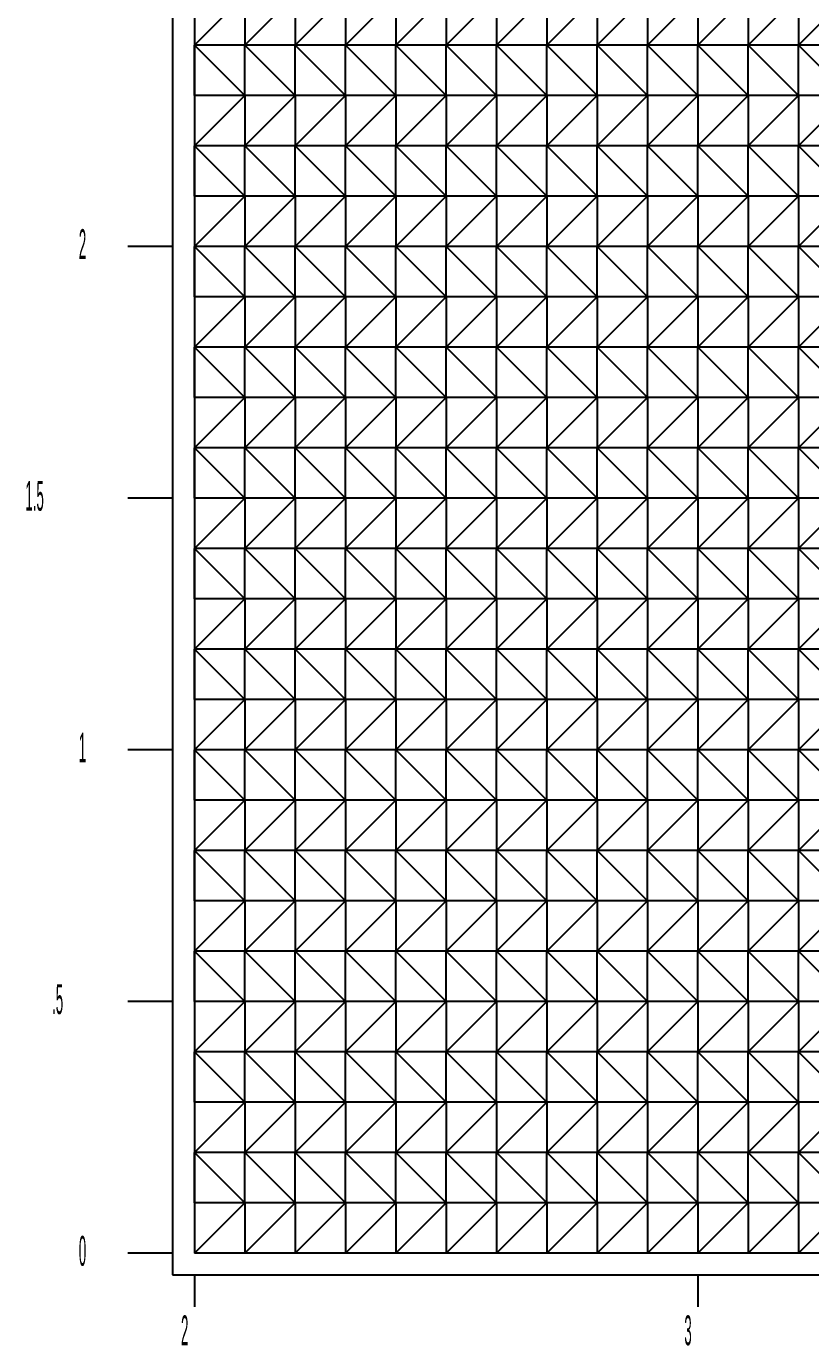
# Model space of a CAD drawing. Extents: x 0.18 to 10.15, y 0.05 to 7.38.
# Drawn here: x 0.191 to 2.245, y 0.212 to 3.667 of the extents above; entities that cross this region are included whole.
import ezdxf

# ---------------------------------------------------------------- set-up
doc = ezdxf.new("R2010")
doc.units = 0
doc.layers.add('1', color=7, linetype='CONTINUOUS')

msp = doc.modelspace()

# ---------------------------------------------------------------- linework, layer by layer
at = {"layer": '1', "color": 5}
for p, q in [((0.573529, 7.102942), (0.573529, 0.397059)), ((0.63083, 3.75), (0.63083, 3.618174)), ((0.63083, 3.618174), (0.63083, 3.486349)), ((0.63083, 3.486349), (0.63083, 3.354523)), ((0.63083, 3.354523), (0.63083, 3.222697)), ((0.63083, 3.222697), (0.63083, 3.090872)), ((0.573529, 3.090872), (0.456618, 3.090872)), ((0.63083, 3.090872), (0.63083, 2.959046)), ((0.63083, 2.959046), (0.63083, 2.82722)), ((0.63083, 2.82722), (0.63083, 2.695395)), ((0.63083, 2.695395), (0.63083, 2.563569)), ((0.63083, 2.563569), (0.63083, 2.431744)), ((0.573529, 2.431744), (0.456618, 2.431744)), ((0.63083, 2.431744), (0.63083, 2.299918)), ((0.63083, 2.299918), (0.63083, 2.168092)), ((0.63083, 2.168092), (0.63083, 2.036267)), ((0.63083, 2.036267), (0.63083, 1.904441)), ((0.63083, 1.904441), (0.63083, 1.772615)), ((0.573529, 1.772615), (0.456618, 1.772615)), ((0.63083, 1.772615), (0.63083, 1.64079)), ((0.63083, 1.64079), (0.63083, 1.508964)), ((0.63083, 1.508964), (0.63083, 1.377139)), ((0.63083, 1.377139), (0.63083, 1.245313)), ((0.63083, 1.245313), (0.63083, 1.113487)), ((0.573529, 1.113487), (0.456618, 1.113487)), ((0.63083, 1.113487), (0.63083, 0.981662)), ((0.63083, 0.981662), (0.63083, 0.849836)), ((0.63083, 0.849836), (0.63083, 0.71801)), ((0.63083, 0.71801), (0.63083, 0.586185)), ((0.63083, 0.586185), (0.63083, 0.454359)), ((0.573529, 0.454359), (0.456618, 0.454359)), ((0.762655, 0.454359), (0.63083, 0.454359)), ((0.894481, 0.454359), (0.762655, 0.454359)), ((1.026307, 0.454359), (0.894481, 0.454359)), ((1.158132, 0.454359), (1.026307, 0.454359)), ((1.289958, 0.454359), (1.158132, 0.454359)), ((1.421783, 0.454359), (1.289958, 0.454359)), ((1.553609, 0.454359), (1.421783, 0.454359)), ((1.685435, 0.454359), (1.553609, 0.454359)), ((1.81726, 0.454359), (1.685435, 0.454359)), ((1.949086, 0.454359), (1.81726, 0.454359)), ((2.080912, 0.454359), (1.949086, 0.454359)), ((2.212737, 0.454359), (2.080912, 0.454359)), ((2.344563, 0.454359), (2.212737, 0.454359)), ((0.573529, 0.397059), (9.926471, 0.397059)), ((0.63083, 0.397059), (0.63083, 0.313235)), ((1.949086, 0.397059), (1.949086, 0.313235))]:
    msp.add_line(p, q, dxfattribs=at)
at = {"layer": '1', "color": 253}
for p, q in [((0.63083, 3.75), (0.63083, 3.618174)), ((0.63083, 3.618174), (0.762655, 3.75)), ((0.762655, 3.75), (0.762655, 3.618174)), ((0.762655, 3.618174), (0.894481, 3.75)), ((0.894481, 3.75), (0.894481, 3.618174)), ((0.894481, 3.618174), (1.026307, 3.75)), ((1.026307, 3.75), (1.026307, 3.618174)), ((1.026307, 3.618174), (1.158132, 3.75)), ((1.158132, 3.75), (1.158132, 3.618174)), ((1.158132, 3.618174), (1.289958, 3.75)), ((1.289958, 3.75), (1.289958, 3.618174)), ((1.289958, 3.618174), (1.421783, 3.75)), ((1.421783, 3.75), (1.421783, 3.618174)), ((1.421783, 3.618174), (1.553609, 3.75)), ((1.553609, 3.75), (1.553609, 3.618174)), ((1.553609, 3.618174), (1.685435, 3.75)), ((1.685435, 3.75), (1.685435, 3.618174)), ((1.685435, 3.618174), (1.81726, 3.75)), ((1.81726, 3.75), (1.81726, 3.618174)), ((1.81726, 3.618174), (1.949086, 3.75)), ((1.949086, 3.75), (1.949086, 3.618174)), ((1.949086, 3.618174), (2.080912, 3.75)), ((2.080912, 3.75), (2.080912, 3.618174)), ((2.080912, 3.618174), (2.212737, 3.75)), ((2.212737, 3.75), (2.212737, 3.618174)), ((2.212737, 3.618174), (2.344563, 3.75)), ((0.63083, 3.486349), (0.63083, 3.618174)), ((0.63083, 3.618174), (0.762655, 3.486349)), ((4.585599, 3.618174), (0.63083, 3.618174)), ((0.762655, 3.486349), (0.762655, 3.618174)), ((0.762655, 3.618174), (0.894481, 3.486349)), ((0.894481, 3.486349), (0.894481, 3.618174)), ((0.894481, 3.618174), (1.026307, 3.486349)), ((1.026307, 3.486349), (1.026307, 3.618174)), ((1.026307, 3.618174), (1.158132, 3.486349)), ((1.158132, 3.486349), (1.158132, 3.618174)), ((1.158132, 3.618174), (1.289958, 3.486349)), ((1.289958, 3.486349), (1.289958, 3.618174)), ((1.289958, 3.618174), (1.421783, 3.486349)), ((1.421783, 3.486349), (1.421783, 3.618174)), ((1.421783, 3.618174), (1.553609, 3.486349)), ((1.553609, 3.486349), (1.553609, 3.618174)), ((1.553609, 3.618174), (1.685435, 3.486349)), ((1.685435, 3.486349), (1.685435, 3.618174)), ((1.685435, 3.618174), (1.81726, 3.486349)), ((1.81726, 3.486349), (1.81726, 3.618174)), ((1.81726, 3.618174), (1.949086, 3.486349)), ((1.949086, 3.486349), (1.949086, 3.618174)), ((1.949086, 3.618174), (2.080912, 3.486349)), ((2.080912, 3.486349), (2.080912, 3.618174)), ((2.080912, 3.618174), (2.212737, 3.486349)), ((2.212737, 3.486349), (2.212737, 3.618174)), ((2.212737, 3.618174), (2.344563, 3.486349)), ((0.63083, 3.486349), (0.63083, 3.354523)), ((0.63083, 3.354523), (0.762655, 3.486349)), ((4.585599, 3.486349), (0.63083, 3.486349)), ((0.762655, 3.486349), (0.762655, 3.354523)), ((0.762655, 3.354523), (0.894481, 3.486349)), ((0.894481, 3.486349), (0.894481, 3.354523)), ((0.894481, 3.354523), (1.026307, 3.486349)), ((1.026307, 3.486349), (1.026307, 3.354523)), ((1.026307, 3.354523), (1.158132, 3.486349)), ((1.158132, 3.486349), (1.158132, 3.354523)), ((1.158132, 3.354523), (1.289958, 3.486349)), ((1.289958, 3.486349), (1.289958, 3.354523)), ((1.289958, 3.354523), (1.421783, 3.486349)), ((1.421783, 3.486349), (1.421783, 3.354523)), ((1.421783, 3.354523), (1.553609, 3.486349)), ((1.553609, 3.486349), (1.553609, 3.354523)), ((1.553609, 3.354523), (1.685435, 3.486349)), ((1.685435, 3.486349), (1.685435, 3.354523)), ((1.685435, 3.354523), (1.81726, 3.486349)), ((1.81726, 3.486349), (1.81726, 3.354523)), ((1.81726, 3.354523), (1.949086, 3.486349)), ((1.949086, 3.486349), (1.949086, 3.354523)), ((1.949086, 3.354523), (2.080912, 3.486349)), ((2.080912, 3.486349), (2.080912, 3.354523)), ((2.080912, 3.354523), (2.212737, 3.486349)), ((2.212737, 3.486349), (2.212737, 3.354523)), ((2.212737, 3.354523), (2.344563, 3.486349)), ((0.63083, 3.222697), (0.63083, 3.354523)), ((0.63083, 3.354523), (0.762655, 3.222697)), ((4.585599, 3.354523), (0.63083, 3.354523)), ((0.762655, 3.222697), (0.762655, 3.354523)), ((0.762655, 3.354523), (0.894481, 3.222697)), ((0.894481, 3.222697), (0.894481, 3.354523)), ((0.894481, 3.354523), (1.026307, 3.222697)), ((1.026307, 3.222697), (1.026307, 3.354523)), ((1.026307, 3.354523), (1.158132, 3.222697)), ((1.158132, 3.222697), (1.158132, 3.354523)), ((1.158132, 3.354523), (1.289958, 3.222697)), ((1.289958, 3.222697), (1.289958, 3.354523)), ((1.289958, 3.354523), (1.421783, 3.222697)), ((1.421783, 3.222697), (1.421783, 3.354523)), ((1.421783, 3.354523), (1.553609, 3.222697)), ((1.553609, 3.222697), (1.553609, 3.354523)), ((1.553609, 3.354523), (1.685435, 3.222697)), ((1.685435, 3.222697), (1.685435, 3.354523)), ((1.685435, 3.354523), (1.81726, 3.222697)), ((1.81726, 3.222697), (1.81726, 3.354523)), ((1.81726, 3.354523), (1.949086, 3.222697)), ((1.949086, 3.222697), (1.949086, 3.354523)), ((1.949086, 3.354523), (2.080912, 3.222697)), ((2.080912, 3.222697), (2.080912, 3.354523)), ((2.080912, 3.354523), (2.212737, 3.222697)), ((2.212737, 3.222697), (2.212737, 3.354523)), ((2.212737, 3.354523), (2.344563, 3.222697)), ((0.63083, 3.222697), (0.63083, 3.090872)), ((0.63083, 3.090872), (0.762655, 3.222697)), ((4.585599, 3.222697), (0.63083, 3.222697)), ((0.762655, 3.222697), (0.762655, 3.090872)), ((0.762655, 3.090872), (0.894481, 3.222697)), ((0.894481, 3.222697), (0.894481, 3.090872)), ((0.894481, 3.090872), (1.026307, 3.222697)), ((1.026307, 3.222697), (1.026307, 3.090872)), ((1.026307, 3.090872), (1.158132, 3.222697)), ((1.158132, 3.222697), (1.158132, 3.090872)), ((1.158132, 3.090872), (1.289958, 3.222697)), ((1.289958, 3.222697), (1.289958, 3.090872)), ((1.289958, 3.090872), (1.421783, 3.222697)), ((1.421783, 3.222697), (1.421783, 3.090872)), ((1.421783, 3.090872), (1.553609, 3.222697)), ((1.553609, 3.222697), (1.553609, 3.090872)), ((1.553609, 3.090872), (1.685435, 3.222697)), ((1.685435, 3.222697), (1.685435, 3.090872)), ((1.685435, 3.090872), (1.81726, 3.222697)), ((1.81726, 3.222697), (1.81726, 3.090872)), ((1.81726, 3.090872), (1.949086, 3.222697)), ((1.949086, 3.222697), (1.949086, 3.090872)), ((1.949086, 3.090872), (2.080912, 3.222697)), ((2.080912, 3.222697), (2.080912, 3.090872)), ((2.080912, 3.090872), (2.212737, 3.222697)), ((2.212737, 3.222697), (2.212737, 3.090872)), ((2.212737, 3.090872), (2.344563, 3.222697)), ((0.63083, 2.959046), (0.63083, 3.090872)), ((0.63083, 3.090872), (0.762655, 2.959046)), ((4.585599, 3.090872), (0.63083, 3.090872)), ((0.762655, 2.959046), (0.762655, 3.090872)), ((0.762655, 3.090872), (0.894481, 2.959046)), ((0.894481, 2.959046), (0.894481, 3.090872)), ((0.894481, 3.090872), (1.026307, 2.959046)), ((1.026307, 2.959046), (1.026307, 3.090872)), ((1.026307, 3.090872), (1.158132, 2.959046)), ((1.158132, 2.959046), (1.158132, 3.090872)), ((1.158132, 3.090872), (1.289958, 2.959046)), ((1.289958, 2.959046), (1.289958, 3.090872)), ((1.289958, 3.090872), (1.421783, 2.959046)), ((1.421783, 2.959046), (1.421783, 3.090872)), ((1.421783, 3.090872), (1.553609, 2.959046)), ((1.553609, 2.959046), (1.553609, 3.090872)), ((1.553609, 3.090872), (1.685435, 2.959046)), ((1.685435, 2.959046), (1.685435, 3.090872)), ((1.685435, 3.090872), (1.81726, 2.959046)), ((1.81726, 2.959046), (1.81726, 3.090872)), ((1.81726, 3.090872), (1.949086, 2.959046)), ((1.949086, 2.959046), (1.949086, 3.090872)), ((1.949086, 3.090872), (2.080912, 2.959046)), ((2.080912, 2.959046), (2.080912, 3.090872)), ((2.080912, 3.090872), (2.212737, 2.959046)), ((2.212737, 2.959046), (2.212737, 3.090872)), ((2.212737, 3.090872), (2.344563, 2.959046)), ((0.63083, 2.959046), (0.63083, 2.82722)), ((0.63083, 2.82722), (0.762655, 2.959046)), ((4.585599, 2.959046), (0.63083, 2.959046)), ((0.762655, 2.959046), (0.762655, 2.82722)), ((0.762655, 2.82722), (0.894481, 2.959046)), ((0.894481, 2.959046), (0.894481, 2.82722)), ((0.894481, 2.82722), (1.026307, 2.959046)), ((1.026307, 2.959046), (1.026307, 2.82722)), ((1.026307, 2.82722), (1.158132, 2.959046)), ((1.158132, 2.959046), (1.158132, 2.82722)), ((1.158132, 2.82722), (1.289958, 2.959046)), ((1.289958, 2.959046), (1.289958, 2.82722)), ((1.289958, 2.82722), (1.421783, 2.959046)), ((1.421783, 2.959046), (1.421783, 2.82722)), ((1.421783, 2.82722), (1.553609, 2.959046)), ((1.553609, 2.959046), (1.553609, 2.82722)), ((1.553609, 2.82722), (1.685435, 2.959046)), ((1.685435, 2.959046), (1.685435, 2.82722)), ((1.685435, 2.82722), (1.81726, 2.959046)), ((1.81726, 2.959046), (1.81726, 2.82722)), ((1.81726, 2.82722), (1.949086, 2.959046)), ((1.949086, 2.959046), (1.949086, 2.82722)), ((1.949086, 2.82722), (2.080912, 2.959046)), ((2.080912, 2.959046), (2.080912, 2.82722)), ((2.080912, 2.82722), (2.212737, 2.959046)), ((2.212737, 2.959046), (2.212737, 2.82722)), ((2.212737, 2.82722), (2.344563, 2.959046)), ((0.63083, 2.695395), (0.63083, 2.82722)), ((0.63083, 2.82722), (0.762655, 2.695395)), ((4.585599, 2.82722), (0.63083, 2.82722)), ((0.762655, 2.695395), (0.762655, 2.82722)), ((0.762655, 2.82722), (0.894481, 2.695395)), ((0.894481, 2.695395), (0.894481, 2.82722)), ((0.894481, 2.82722), (1.026307, 2.695395)), ((1.026307, 2.695395), (1.026307, 2.82722)), ((1.026307, 2.82722), (1.158132, 2.695395)), ((1.158132, 2.695395), (1.158132, 2.82722)), ((1.158132, 2.82722), (1.289958, 2.695395)), ((1.289958, 2.695395), (1.289958, 2.82722)), ((1.289958, 2.82722), (1.421783, 2.695395)), ((1.421783, 2.695395), (1.421783, 2.82722)), ((1.421783, 2.82722), (1.553609, 2.695395)), ((1.553609, 2.695395), (1.553609, 2.82722)), ((1.553609, 2.82722), (1.685435, 2.695395)), ((1.685435, 2.695395), (1.685435, 2.82722)), ((1.685435, 2.82722), (1.81726, 2.695395)), ((1.81726, 2.695395), (1.81726, 2.82722)), ((1.81726, 2.82722), (1.949086, 2.695395)), ((1.949086, 2.695395), (1.949086, 2.82722)), ((1.949086, 2.82722), (2.080912, 2.695395)), ((2.080912, 2.695395), (2.080912, 2.82722)), ((2.080912, 2.82722), (2.212737, 2.695395)), ((2.212737, 2.695395), (2.212737, 2.82722)), ((2.212737, 2.82722), (2.344563, 2.695395)), ((0.63083, 2.695395), (0.63083, 2.563569)), ((0.63083, 2.563569), (0.762655, 2.695395)), ((4.585599, 2.695395), (0.63083, 2.695395)), ((0.762655, 2.695395), (0.762655, 2.563569)), ((0.762655, 2.563569), (0.894481, 2.695395)), ((0.894481, 2.695395), (0.894481, 2.563569)), ((0.894481, 2.563569), (1.026307, 2.695395)), ((1.026307, 2.695395), (1.026307, 2.563569)), ((1.026307, 2.563569), (1.158132, 2.695395)), ((1.158132, 2.695395), (1.158132, 2.563569)), ((1.158132, 2.563569), (1.289958, 2.695395)), ((1.289958, 2.695395), (1.289958, 2.563569)), ((1.289958, 2.563569), (1.421783, 2.695395)), ((1.421783, 2.695395), (1.421783, 2.563569)), ((1.421783, 2.563569), (1.553609, 2.695395)), ((1.553609, 2.695395), (1.553609, 2.563569)), ((1.553609, 2.563569), (1.685435, 2.695395)), ((1.685435, 2.695395), (1.685435, 2.563569)), ((1.685435, 2.563569), (1.81726, 2.695395)), ((1.81726, 2.695395), (1.81726, 2.563569)), ((1.81726, 2.563569), (1.949086, 2.695395)), ((1.949086, 2.695395), (1.949086, 2.563569)), ((1.949086, 2.563569), (2.080912, 2.695395)), ((2.080912, 2.695395), (2.080912, 2.563569)), ((2.080912, 2.563569), (2.212737, 2.695395)), ((2.212737, 2.695395), (2.212737, 2.563569)), ((2.212737, 2.563569), (2.344563, 2.695395)), ((0.63083, 2.431744), (0.63083, 2.563569)), ((0.63083, 2.563569), (0.762655, 2.431744)), ((4.585599, 2.563569), (0.63083, 2.563569)), ((0.762655, 2.431744), (0.762655, 2.563569)), ((0.762655, 2.563569), (0.894481, 2.431744)), ((0.894481, 2.431744), (0.894481, 2.563569)), ((0.894481, 2.563569), (1.026307, 2.431744)), ((1.026307, 2.431744), (1.026307, 2.563569)), ((1.026307, 2.563569), (1.158132, 2.431744)), ((1.158132, 2.431744), (1.158132, 2.563569)), ((1.158132, 2.563569), (1.289958, 2.431744)), ((1.289958, 2.431744), (1.289958, 2.563569)), ((1.289958, 2.563569), (1.421783, 2.431744)), ((1.421783, 2.431744), (1.421783, 2.563569)), ((1.421783, 2.563569), (1.553609, 2.431744)), ((1.553609, 2.431744), (1.553609, 2.563569)), ((1.553609, 2.563569), (1.685435, 2.431744)), ((1.685435, 2.431744), (1.685435, 2.563569)), ((1.685435, 2.563569), (1.81726, 2.431744)), ((1.81726, 2.431744), (1.81726, 2.563569)), ((1.81726, 2.563569), (1.949086, 2.431744)), ((1.949086, 2.431744), (1.949086, 2.563569)), ((1.949086, 2.563569), (2.080912, 2.431744)), ((2.080912, 2.431744), (2.080912, 2.563569)), ((2.080912, 2.563569), (2.212737, 2.431744)), ((2.212737, 2.431744), (2.212737, 2.563569)), ((2.212737, 2.563569), (2.344563, 2.431744)), ((0.63083, 2.431744), (0.63083, 2.299918)), ((0.63083, 2.299918), (0.762655, 2.431744)), ((4.585599, 2.431744), (0.63083, 2.431744)), ((0.762655, 2.431744), (0.762655, 2.299918)), ((0.762655, 2.299918), (0.894481, 2.431744)), ((0.894481, 2.431744), (0.894481, 2.299918)), ((0.894481, 2.299918), (1.026307, 2.431744)), ((1.026307, 2.431744), (1.026307, 2.299918)), ((1.026307, 2.299918), (1.158132, 2.431744)), ((1.158132, 2.431744), (1.158132, 2.299918)), ((1.158132, 2.299918), (1.289958, 2.431744)), ((1.289958, 2.431744), (1.289958, 2.299918)), ((1.289958, 2.299918), (1.421783, 2.431744)), ((1.421783, 2.431744), (1.421783, 2.299918)), ((1.421783, 2.299918), (1.553609, 2.431744)), ((1.553609, 2.431744), (1.553609, 2.299918)), ((1.553609, 2.299918), (1.685435, 2.431744)), ((1.685435, 2.431744), (1.685435, 2.299918)), ((1.685435, 2.299918), (1.81726, 2.431744)), ((1.81726, 2.431744), (1.81726, 2.299918)), ((1.81726, 2.299918), (1.949086, 2.431744)), ((1.949086, 2.431744), (1.949086, 2.299918)), ((1.949086, 2.299918), (2.080912, 2.431744)), ((2.080912, 2.431744), (2.080912, 2.299918)), ((2.080912, 2.299918), (2.212737, 2.431744)), ((2.212737, 2.431744), (2.212737, 2.299918)), ((2.212737, 2.299918), (2.344563, 2.431744)), ((0.63083, 2.168092), (0.63083, 2.299918)), ((0.63083, 2.299918), (0.762655, 2.168092)), ((4.585599, 2.299918), (0.63083, 2.299918)), ((0.762655, 2.168092), (0.762655, 2.299918)), ((0.762655, 2.299918), (0.894481, 2.168092)), ((0.894481, 2.168092), (0.894481, 2.299918)), ((0.894481, 2.299918), (1.026307, 2.168092)), ((1.026307, 2.168092), (1.026307, 2.299918)), ((1.026307, 2.299918), (1.158132, 2.168092)), ((1.158132, 2.168092), (1.158132, 2.299918)), ((1.158132, 2.299918), (1.289958, 2.168092)), ((1.289958, 2.168092), (1.289958, 2.299918)), ((1.289958, 2.299918), (1.421783, 2.168092)), ((1.421783, 2.168092), (1.421783, 2.299918)), ((1.421783, 2.299918), (1.553609, 2.168092)), ((1.553609, 2.168092), (1.553609, 2.299918)), ((1.553609, 2.299918), (1.685435, 2.168092)), ((1.685435, 2.168092), (1.685435, 2.299918)), ((1.685435, 2.299918), (1.81726, 2.168092)), ((1.81726, 2.168092), (1.81726, 2.299918)), ((1.81726, 2.299918), (1.949086, 2.168092)), ((1.949086, 2.168092), (1.949086, 2.299918)), ((1.949086, 2.299918), (2.080912, 2.168092)), ((2.080912, 2.168092), (2.080912, 2.299918)), ((2.080912, 2.299918), (2.212737, 2.168092)), ((2.212737, 2.168092), (2.212737, 2.299918)), ((2.212737, 2.299918), (2.344563, 2.168092)), ((0.63083, 2.168092), (0.63083, 2.036267)), ((0.63083, 2.036267), (0.762655, 2.168092)), ((4.585599, 2.168092), (0.63083, 2.168092)), ((0.762655, 2.168092), (0.762655, 2.036267)), ((0.762655, 2.036267), (0.894481, 2.168092)), ((0.894481, 2.168092), (0.894481, 2.036267)), ((0.894481, 2.036267), (1.026307, 2.168092)), ((1.026307, 2.168092), (1.026307, 2.036267)), ((1.026307, 2.036267), (1.158132, 2.168092)), ((1.158132, 2.168092), (1.158132, 2.036267)), ((1.158132, 2.036267), (1.289958, 2.168092)), ((1.289958, 2.168092), (1.289958, 2.036267)), ((1.289958, 2.036267), (1.421783, 2.168092)), ((1.421783, 2.168092), (1.421783, 2.036267)), ((1.421783, 2.036267), (1.553609, 2.168092)), ((1.553609, 2.168092), (1.553609, 2.036267)), ((1.553609, 2.036267), (1.685435, 2.168092)), ((1.685435, 2.168092), (1.685435, 2.036267)), ((1.685435, 2.036267), (1.81726, 2.168092)), ((1.81726, 2.168092), (1.81726, 2.036267)), ((1.81726, 2.036267), (1.949086, 2.168092)), ((1.949086, 2.168092), (1.949086, 2.036267)), ((1.949086, 2.036267), (2.080912, 2.168092)), ((2.080912, 2.168092), (2.080912, 2.036267)), ((2.080912, 2.036267), (2.212737, 2.168092)), ((2.212737, 2.168092), (2.212737, 2.036267)), ((2.212737, 2.036267), (2.344563, 2.168092)), ((0.63083, 1.904441), (0.63083, 2.036267)), ((0.63083, 2.036267), (0.762655, 1.904441)), ((4.585599, 2.036267), (0.63083, 2.036267)), ((0.762655, 1.904441), (0.762655, 2.036267)), ((0.762655, 2.036267), (0.894481, 1.904441)), ((0.894481, 1.904441), (0.894481, 2.036267)), ((0.894481, 2.036267), (1.026307, 1.904441)), ((1.026307, 1.904441), (1.026307, 2.036267)), ((1.026307, 2.036267), (1.158132, 1.904441)), ((1.158132, 1.904441), (1.158132, 2.036267)), ((1.158132, 2.036267), (1.289958, 1.904441)), ((1.289958, 1.904441), (1.289958, 2.036267)), ((1.289958, 2.036267), (1.421783, 1.904441)), ((1.421783, 1.904441), (1.421783, 2.036267)), ((1.421783, 2.036267), (1.553609, 1.904441)), ((1.553609, 1.904441), (1.553609, 2.036267)), ((1.553609, 2.036267), (1.685435, 1.904441)), ((1.685435, 1.904441), (1.685435, 2.036267)), ((1.685435, 2.036267), (1.81726, 1.904441)), ((1.81726, 1.904441), (1.81726, 2.036267)), ((1.81726, 2.036267), (1.949086, 1.904441)), ((1.949086, 1.904441), (1.949086, 2.036267)), ((1.949086, 2.036267), (2.080912, 1.904441)), ((2.080912, 1.904441), (2.080912, 2.036267)), ((2.080912, 2.036267), (2.212737, 1.904441)), ((2.212737, 1.904441), (2.212737, 2.036267)), ((2.212737, 2.036267), (2.344563, 1.904441)), ((0.63083, 1.904441), (0.63083, 1.772615)), ((0.63083, 1.772615), (0.762655, 1.904441)), ((4.585599, 1.904441), (0.63083, 1.904441)), ((0.762655, 1.904441), (0.762655, 1.772615)), ((0.762655, 1.772615), (0.894481, 1.904441)), ((0.894481, 1.904441), (0.894481, 1.772615)), ((0.894481, 1.772615), (1.026307, 1.904441)), ((1.026307, 1.904441), (1.026307, 1.772615)), ((1.026307, 1.772615), (1.158132, 1.904441)), ((1.158132, 1.904441), (1.158132, 1.772615)), ((1.158132, 1.772615), (1.289958, 1.904441)), ((1.289958, 1.904441), (1.289958, 1.772615)), ((1.289958, 1.772615), (1.421783, 1.904441)), ((1.421783, 1.904441), (1.421783, 1.772615)), ((1.421783, 1.772615), (1.553609, 1.904441)), ((1.553609, 1.904441), (1.553609, 1.772615)), ((1.553609, 1.772615), (1.685435, 1.904441)), ((1.685435, 1.904441), (1.685435, 1.772615)), ((1.685435, 1.772615), (1.81726, 1.904441)), ((1.81726, 1.904441), (1.81726, 1.772615)), ((1.81726, 1.772615), (1.949086, 1.904441)), ((1.949086, 1.904441), (1.949086, 1.772615)), ((1.949086, 1.772615), (2.080912, 1.904441)), ((2.080912, 1.904441), (2.080912, 1.772615)), ((2.080912, 1.772615), (2.212737, 1.904441)), ((2.212737, 1.904441), (2.212737, 1.772615)), ((2.212737, 1.772615), (2.344563, 1.904441)), ((0.63083, 1.64079), (0.63083, 1.772615)), ((0.63083, 1.772615), (0.762655, 1.64079)), ((4.585599, 1.772615), (0.63083, 1.772615)), ((0.762655, 1.64079), (0.762655, 1.772615)), ((0.762655, 1.772615), (0.894481, 1.64079)), ((0.894481, 1.64079), (0.894481, 1.772615)), ((0.894481, 1.772615), (1.026307, 1.64079)), ((1.026307, 1.64079), (1.026307, 1.772615)), ((1.026307, 1.772615), (1.158132, 1.64079)), ((1.158132, 1.64079), (1.158132, 1.772615)), ((1.158132, 1.772615), (1.289958, 1.64079)), ((1.289958, 1.64079), (1.289958, 1.772615)), ((1.289958, 1.772615), (1.421783, 1.64079)), ((1.421783, 1.64079), (1.421783, 1.772615)), ((1.421783, 1.772615), (1.553609, 1.64079)), ((1.553609, 1.64079), (1.553609, 1.772615)), ((1.553609, 1.772615), (1.685435, 1.64079)), ((1.685435, 1.64079), (1.685435, 1.772615)), ((1.685435, 1.772615), (1.81726, 1.64079)), ((1.81726, 1.64079), (1.81726, 1.772615)), ((1.81726, 1.772615), (1.949086, 1.64079)), ((1.949086, 1.64079), (1.949086, 1.772615)), ((1.949086, 1.772615), (2.080912, 1.64079)), ((2.080912, 1.64079), (2.080912, 1.772615)), ((2.080912, 1.772615), (2.212737, 1.64079)), ((2.212737, 1.64079), (2.212737, 1.772615)), ((2.212737, 1.772615), (2.344563, 1.64079)), ((0.63083, 1.64079), (0.63083, 1.508964)), ((0.63083, 1.508964), (0.762655, 1.64079)), ((4.585599, 1.64079), (0.63083, 1.64079)), ((0.762655, 1.64079), (0.762655, 1.508964)), ((0.762655, 1.508964), (0.894481, 1.64079)), ((0.894481, 1.64079), (0.894481, 1.508964)), ((0.894481, 1.508964), (1.026307, 1.64079)), ((1.026307, 1.64079), (1.026307, 1.508964)), ((1.026307, 1.508964), (1.158132, 1.64079)), ((1.158132, 1.64079), (1.158132, 1.508964)), ((1.158132, 1.508964), (1.289958, 1.64079)), ((1.289958, 1.64079), (1.289958, 1.508964)), ((1.289958, 1.508964), (1.421783, 1.64079)), ((1.421783, 1.64079), (1.421783, 1.508964)), ((1.421783, 1.508964), (1.553609, 1.64079)), ((1.553609, 1.64079), (1.553609, 1.508964)), ((1.553609, 1.508964), (1.685435, 1.64079)), ((1.685435, 1.64079), (1.685435, 1.508964)), ((1.685435, 1.508964), (1.81726, 1.64079)), ((1.81726, 1.64079), (1.81726, 1.508964)), ((1.81726, 1.508964), (1.949086, 1.64079)), ((1.949086, 1.64079), (1.949086, 1.508964)), ((1.949086, 1.508964), (2.080912, 1.64079)), ((2.080912, 1.64079), (2.080912, 1.508964)), ((2.080912, 1.508964), (2.212737, 1.64079)), ((2.212737, 1.64079), (2.212737, 1.508964)), ((2.212737, 1.508964), (2.344563, 1.64079)), ((0.63083, 1.377139), (0.63083, 1.508964)), ((0.63083, 1.508964), (0.762655, 1.377139)), ((4.585599, 1.508964), (0.63083, 1.508964)), ((0.762655, 1.377139), (0.762655, 1.508964)), ((0.762655, 1.508964), (0.894481, 1.377139)), ((0.894481, 1.377139), (0.894481, 1.508964)), ((0.894481, 1.508964), (1.026307, 1.377139)), ((1.026307, 1.377139), (1.026307, 1.508964)), ((1.026307, 1.508964), (1.158132, 1.377139)), ((1.158132, 1.377139), (1.158132, 1.508964)), ((1.158132, 1.508964), (1.289958, 1.377139)), ((1.289958, 1.377139), (1.289958, 1.508964)), ((1.289958, 1.508964), (1.421783, 1.377139)), ((1.421783, 1.377139), (1.421783, 1.508964)), ((1.421783, 1.508964), (1.553609, 1.377139)), ((1.553609, 1.377139), (1.553609, 1.508964)), ((1.553609, 1.508964), (1.685435, 1.377139)), ((1.685435, 1.377139), (1.685435, 1.508964)), ((1.685435, 1.508964), (1.81726, 1.377139)), ((1.81726, 1.377139), (1.81726, 1.508964)), ((1.81726, 1.508964), (1.949086, 1.377139)), ((1.949086, 1.377139), (1.949086, 1.508964)), ((1.949086, 1.508964), (2.080912, 1.377139)), ((2.080912, 1.377139), (2.080912, 1.508964)), ((2.080912, 1.508964), (2.212737, 1.377139)), ((2.212737, 1.377139), (2.212737, 1.508964)), ((2.212737, 1.508964), (2.344563, 1.377139)), ((0.63083, 1.377139), (0.63083, 1.245313)), ((0.63083, 1.245313), (0.762655, 1.377139)), ((4.585599, 1.377139), (0.63083, 1.377139)), ((0.762655, 1.377139), (0.762655, 1.245313)), ((0.762655, 1.245313), (0.894481, 1.377139)), ((0.894481, 1.377139), (0.894481, 1.245313)), ((0.894481, 1.245313), (1.026307, 1.377139)), ((1.026307, 1.377139), (1.026307, 1.245313)), ((1.026307, 1.245313), (1.158132, 1.377139)), ((1.158132, 1.377139), (1.158132, 1.245313)), ((1.158132, 1.245313), (1.289958, 1.377139)), ((1.289958, 1.377139), (1.289958, 1.245313)), ((1.289958, 1.245313), (1.421783, 1.377139)), ((1.421783, 1.377139), (1.421783, 1.245313)), ((1.421783, 1.245313), (1.553609, 1.377139)), ((1.553609, 1.377139), (1.553609, 1.245313)), ((1.553609, 1.245313), (1.685435, 1.377139)), ((1.685435, 1.377139), (1.685435, 1.245313)), ((1.685435, 1.245313), (1.81726, 1.377139)), ((1.81726, 1.377139), (1.81726, 1.245313)), ((1.81726, 1.245313), (1.949086, 1.377139)), ((1.949086, 1.377139), (1.949086, 1.245313)), ((1.949086, 1.245313), (2.080912, 1.377139)), ((2.080912, 1.377139), (2.080912, 1.245313)), ((2.080912, 1.245313), (2.212737, 1.377139)), ((2.212737, 1.377139), (2.212737, 1.245313)), ((2.212737, 1.245313), (2.344563, 1.377139)), ((0.63083, 1.113487), (0.63083, 1.245313)), ((0.63083, 1.245313), (0.762655, 1.113487)), ((4.585599, 1.245313), (0.63083, 1.245313)), ((0.762655, 1.113487), (0.762655, 1.245313)), ((0.762655, 1.245313), (0.894481, 1.113487)), ((0.894481, 1.113487), (0.894481, 1.245313)), ((0.894481, 1.245313), (1.026307, 1.113487)), ((1.026307, 1.113487), (1.026307, 1.245313)), ((1.026307, 1.245313), (1.158132, 1.113487)), ((1.158132, 1.113487), (1.158132, 1.245313)), ((1.158132, 1.245313), (1.289958, 1.113487)), ((1.289958, 1.113487), (1.289958, 1.245313)), ((1.289958, 1.245313), (1.421783, 1.113487)), ((1.421783, 1.113487), (1.421783, 1.245313)), ((1.421783, 1.245313), (1.553609, 1.113487)), ((1.553609, 1.113487), (1.553609, 1.245313)), ((1.553609, 1.245313), (1.685435, 1.113487)), ((1.685435, 1.113487), (1.685435, 1.245313)), ((1.685435, 1.245313), (1.81726, 1.113487)), ((1.81726, 1.113487), (1.81726, 1.245313)), ((1.81726, 1.245313), (1.949086, 1.113487)), ((1.949086, 1.113487), (1.949086, 1.245313)), ((1.949086, 1.245313), (2.080912, 1.113487)), ((2.080912, 1.113487), (2.080912, 1.245313)), ((2.080912, 1.245313), (2.212737, 1.113487)), ((2.212737, 1.113487), (2.212737, 1.245313)), ((2.212737, 1.245313), (2.344563, 1.113487)), ((0.63083, 1.113487), (0.63083, 0.981662)), ((0.63083, 0.981662), (0.762655, 1.113487)), ((4.585599, 1.113487), (0.63083, 1.113487)), ((0.762655, 1.113487), (0.762655, 0.981662)), ((0.762655, 0.981662), (0.894481, 1.113487)), ((0.894481, 1.113487), (0.894481, 0.981662)), ((0.894481, 0.981662), (1.026307, 1.113487)), ((1.026307, 1.113487), (1.026307, 0.981662)), ((1.026307, 0.981662), (1.158132, 1.113487)), ((1.158132, 1.113487), (1.158132, 0.981662)), ((1.158132, 0.981662), (1.289958, 1.113487)), ((1.289958, 1.113487), (1.289958, 0.981662)), ((1.289958, 0.981662), (1.421783, 1.113487)), ((1.421783, 1.113487), (1.421783, 0.981662)), ((1.421783, 0.981662), (1.553609, 1.113487)), ((1.553609, 1.113487), (1.553609, 0.981662)), ((1.553609, 0.981662), (1.685435, 1.113487)), ((1.685435, 1.113487), (1.685435, 0.981662)), ((1.685435, 0.981662), (1.81726, 1.113487)), ((1.81726, 1.113487), (1.81726, 0.981662)), ((1.81726, 0.981662), (1.949086, 1.113487)), ((1.949086, 1.113487), (1.949086, 0.981662)), ((1.949086, 0.981662), (2.080912, 1.113487)), ((2.080912, 1.113487), (2.080912, 0.981662)), ((2.080912, 0.981662), (2.212737, 1.113487)), ((2.212737, 1.113487), (2.212737, 0.981662)), ((2.212737, 0.981662), (2.344563, 1.113487)), ((0.63083, 0.849836), (0.63083, 0.981662)), ((0.63083, 0.981662), (0.762655, 0.849836)), ((4.585599, 0.981662), (0.63083, 0.981662)), ((0.762655, 0.849836), (0.762655, 0.981662)), ((0.762655, 0.981662), (0.894481, 0.849836)), ((0.894481, 0.849836), (0.894481, 0.981662)), ((0.894481, 0.981662), (1.026307, 0.849836)), ((1.026307, 0.849836), (1.026307, 0.981662)), ((1.026307, 0.981662), (1.158132, 0.849836)), ((1.158132, 0.849836), (1.158132, 0.981662)), ((1.158132, 0.981662), (1.289958, 0.849836)), ((1.289958, 0.849836), (1.289958, 0.981662)), ((1.289958, 0.981662), (1.421783, 0.849836)), ((1.421783, 0.849836), (1.421783, 0.981662)), ((1.421783, 0.981662), (1.553609, 0.849836)), ((1.553609, 0.849836), (1.553609, 0.981662)), ((1.553609, 0.981662), (1.685435, 0.849836)), ((1.685435, 0.849836), (1.685435, 0.981662)), ((1.685435, 0.981662), (1.81726, 0.849836)), ((1.81726, 0.849836), (1.81726, 0.981662)), ((1.81726, 0.981662), (1.949086, 0.849836)), ((1.949086, 0.849836), (1.949086, 0.981662)), ((1.949086, 0.981662), (2.080912, 0.849836)), ((2.080912, 0.849836), (2.080912, 0.981662)), ((2.080912, 0.981662), (2.212737, 0.849836)), ((2.212737, 0.849836), (2.212737, 0.981662)), ((2.212737, 0.981662), (2.344563, 0.849836)), ((0.63083, 0.849836), (0.63083, 0.71801)), ((0.63083, 0.71801), (0.762655, 0.849836)), ((4.585599, 0.849836), (0.63083, 0.849836)), ((0.762655, 0.849836), (0.762655, 0.71801)), ((0.762655, 0.71801), (0.894481, 0.849836)), ((0.894481, 0.849836), (0.894481, 0.71801)), ((0.894481, 0.71801), (1.026307, 0.849836)), ((1.026307, 0.849836), (1.026307, 0.71801)), ((1.026307, 0.71801), (1.158132, 0.849836)), ((1.158132, 0.849836), (1.158132, 0.71801)), ((1.158132, 0.71801), (1.289958, 0.849836)), ((1.289958, 0.849836), (1.289958, 0.71801)), ((1.289958, 0.71801), (1.421783, 0.849836)), ((1.421783, 0.849836), (1.421783, 0.71801)), ((1.421783, 0.71801), (1.553609, 0.849836)), ((1.553609, 0.849836), (1.553609, 0.71801)), ((1.553609, 0.71801), (1.685435, 0.849836)), ((1.685435, 0.849836), (1.685435, 0.71801)), ((1.685435, 0.71801), (1.81726, 0.849836)), ((1.81726, 0.849836), (1.81726, 0.71801)), ((1.81726, 0.71801), (1.949086, 0.849836)), ((1.949086, 0.849836), (1.949086, 0.71801)), ((1.949086, 0.71801), (2.080912, 0.849836)), ((2.080912, 0.849836), (2.080912, 0.71801)), ((2.080912, 0.71801), (2.212737, 0.849836)), ((2.212737, 0.849836), (2.212737, 0.71801)), ((2.212737, 0.71801), (2.344563, 0.849836)), ((0.63083, 0.586185), (0.63083, 0.71801)), ((0.63083, 0.71801), (0.762655, 0.586185)), ((4.585599, 0.71801), (0.63083, 0.71801)), ((0.762655, 0.586185), (0.762655, 0.71801)), ((0.762655, 0.71801), (0.894481, 0.586185)), ((0.894481, 0.586185), (0.894481, 0.71801)), ((0.894481, 0.71801), (1.026307, 0.586185)), ((1.026307, 0.586185), (1.026307, 0.71801)), ((1.026307, 0.71801), (1.158132, 0.586185)), ((1.158132, 0.586185), (1.158132, 0.71801)), ((1.158132, 0.71801), (1.289958, 0.586185)), ((1.289958, 0.586185), (1.289958, 0.71801)), ((1.289958, 0.71801), (1.421783, 0.586185)), ((1.421783, 0.586185), (1.421783, 0.71801)), ((1.421783, 0.71801), (1.553609, 0.586185)), ((1.553609, 0.586185), (1.553609, 0.71801)), ((1.553609, 0.71801), (1.685435, 0.586185)), ((1.685435, 0.586185), (1.685435, 0.71801)), ((1.685435, 0.71801), (1.81726, 0.586185)), ((1.81726, 0.586185), (1.81726, 0.71801)), ((1.81726, 0.71801), (1.949086, 0.586185)), ((1.949086, 0.586185), (1.949086, 0.71801)), ((1.949086, 0.71801), (2.080912, 0.586185)), ((2.080912, 0.586185), (2.080912, 0.71801)), ((2.080912, 0.71801), (2.212737, 0.586185)), ((2.212737, 0.586185), (2.212737, 0.71801)), ((2.212737, 0.71801), (2.344563, 0.586185)), ((0.63083, 0.586185), (0.63083, 0.454359)), ((0.63083, 0.454359), (0.762655, 0.586185)), ((4.585599, 0.586185), (0.63083, 0.586185)), ((0.762655, 0.586185), (0.762655, 0.454359)), ((0.762655, 0.454359), (0.894481, 0.586185)), ((0.894481, 0.586185), (0.894481, 0.454359)), ((0.894481, 0.454359), (1.026307, 0.586185)), ((1.026307, 0.586185), (1.026307, 0.454359)), ((1.026307, 0.454359), (1.158132, 0.586185)), ((1.158132, 0.586185), (1.158132, 0.454359)), ((1.158132, 0.454359), (1.289958, 0.586185)), ((1.289958, 0.586185), (1.289958, 0.454359)), ((1.289958, 0.454359), (1.421783, 0.586185)), ((1.421783, 0.586185), (1.421783, 0.454359)), ((1.421783, 0.454359), (1.553609, 0.586185)), ((1.553609, 0.586185), (1.553609, 0.454359)), ((1.553609, 0.454359), (1.685435, 0.586185)), ((1.685435, 0.586185), (1.685435, 0.454359)), ((1.685435, 0.454359), (1.81726, 0.586185)), ((1.81726, 0.586185), (1.81726, 0.454359)), ((1.81726, 0.454359), (1.949086, 0.586185)), ((1.949086, 0.586185), (1.949086, 0.454359)), ((1.949086, 0.454359), (2.080912, 0.586185)), ((2.080912, 0.586185), (2.080912, 0.454359)), ((2.080912, 0.454359), (2.212737, 0.586185)), ((2.212737, 0.586185), (2.212737, 0.454359)), ((2.212737, 0.454359), (2.344563, 0.586185)), ((4.585599, 0.454359), (0.63083, 0.454359))]:
    msp.add_line(p, q, dxfattribs=at)

# ---------------------------------------------------------------- texts
at = {"layer": '1', "color": 5, "width": 0.333333}
for s, p in [('2', (0.328162, 3.057872)), ('1.5', (0.188162, 2.398744)), ('1', (0.328162, 1.739615)), ('.5', (0.258162, 1.080487)), ('0', (0.328162, 0.421359)), ('2', (0.59583, 0.213176)), ('3', (1.914086, 0.213176))]:
    msp.add_text(s, height=0.078, dxfattribs=at).set_placement(p)

doc.saveas('drawing.dxf')
